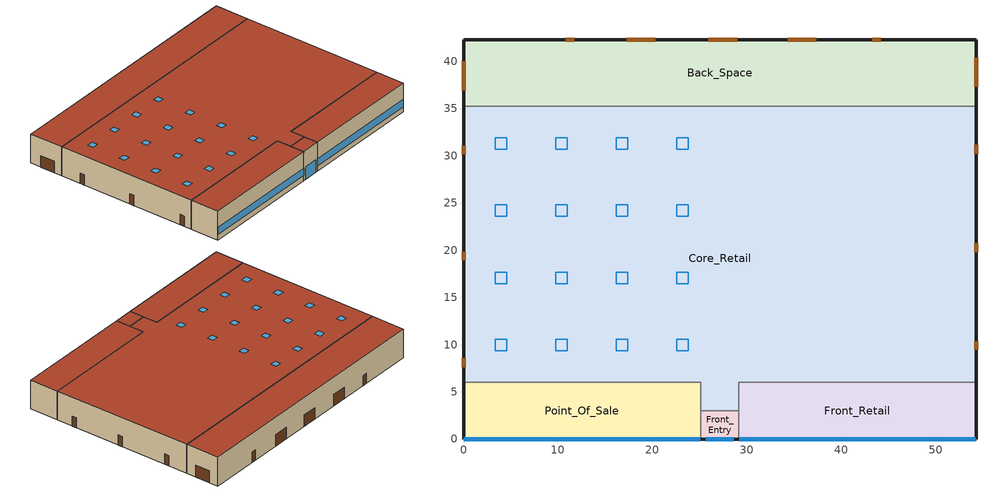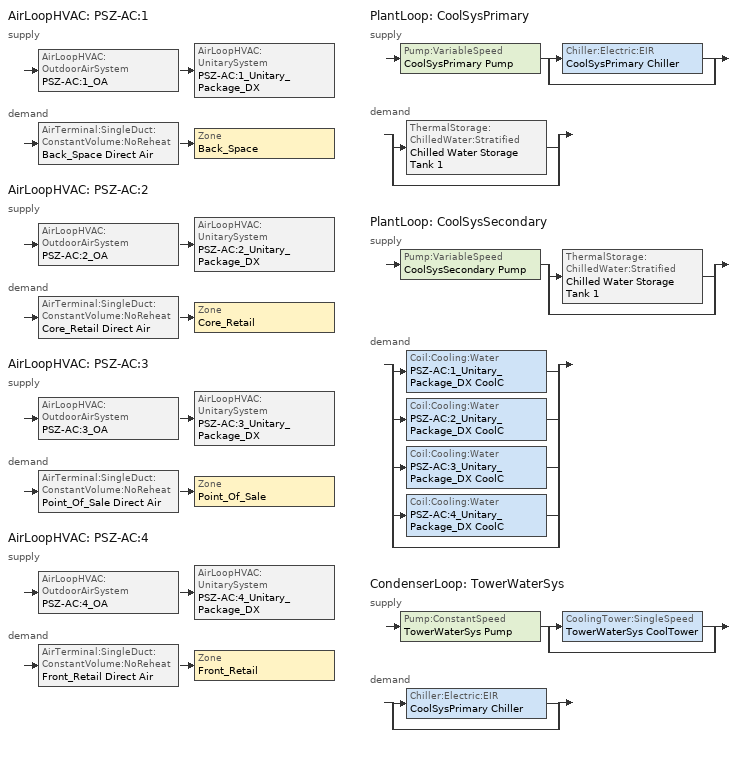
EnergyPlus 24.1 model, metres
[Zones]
Back_Space
 floor ground (Back_Space_Floor_Ffactor): 54.27,35.27 0,35.27 0,42.27 54.27,42.27 z0
 wall outside (nonres_ext_wall): 54.27,35.27 54.27,42.27 0,42.27 0,35.27 z0:6.1
 wall to Core_Retail (int_wall): 0,35.27 54.27,35.27 z0:6.1
 door (Overhead Door_con): 54.27,37.32 54.27,40.36 / 37.36,42.27 34.31,42.27 / 28.98,42.27 25.93,42.27 / 20.31,42.27 17.26,42.27 / 0,40.01 0,36.96 z0:2.44
 door (Swinging Door_con): 44.21,42.27 43.3,42.27 / 11.75,42.27 10.83,42.27 z0:2.13
 roof outside (nonres_roof): 0,35.27 54.27,35.27 54.27,42.27 0,42.27 z6.1
Core_Retail
 floor ground (Core_Retail_Floor_Ffactor): 25.14,3 25.14,6 0,6 0,35.27 54.27,35.27 54.27,6 29.14,6 29.14,3 z0
 wall outside (nonres_ext_wall): 54.27,6 54.27,35.27 / 0,35.27 0,6 z0:6.1
 wall to Front_Retail (int_wall): 29.14,3 29.14,6 54.27,6 z0:6.1
 wall to Point_Of_Sale (int_wall): 0,6 25.14,6 25.14,3 z0:6.1
 wall to Front_Entry (int_wall): 25.14,3 29.14,3 z0:6.1
 door (Swinging Door_con): 54.27,9.44 54.27,10.35 / 54.27,19.81 54.27,20.72 / 54.27,30.23 54.27,31.15 / 0,31.06 0,30.15 / 0,19.84 0,18.93 / 0,8.54 0,7.62 z0:2.13
 roof outside (nonres_roof): 25.14,6 25.14,3 29.14,3 29.14,6 54.27,6 54.27,35.27 0,35.27 0,6 z6.1
 skylight (NonresSkylight_U_0.5_SHGC_0.4): 3.35,10.57 3.35,9.35 4.57,9.35 4.57,10.57 z6.1; 9.75,10.57 9.75,9.35 10.97,9.35 10.97,10.57 z6.1; 16.15,10.57 16.15,9.35 17.37,9.35 17.37,10.57 z6.1; 22.56,10.57 22.56,9.35 23.78,9.35 23.78,10.57 z6.1; 3.35,17.68 3.35,16.46 4.57,16.46 4.57,17.68 z6.1; 9.75,17.68 9.75,16.46 10.97,16.46 10.97,17.68 z6.1; 16.15,17.68 16.15,16.46 17.37,16.46 17.37,17.68 z6.1; 22.56,17.68 22.56,16.46 23.78,16.46 23.78,17.68 z6.1; 3.35,24.8 3.35,23.58 4.57,23.58 4.57,24.8 z6.1; 9.75,24.8 9.75,23.58 10.97,23.58 10.97,24.8 z6.1; 16.15,24.8 16.15,23.58 17.37,23.58 17.37,24.8 z6.1; 22.56,24.8 22.56,23.58 23.78,23.58 23.78,24.8 z6.1; 3.35,31.92 3.35,30.7 4.57,30.7 4.57,31.92 z6.1; 9.75,31.92 9.75,30.7 10.97,30.7 10.97,31.92 z6.1; 16.15,31.92 16.15,30.7 17.37,30.7 17.37,31.92 z6.1; 22.56,31.92 22.56,30.7 23.78,30.7 23.78,31.92 z6.1
Front_Entry
 floor ground (Front_Entry_Floor_Ffactor): 25.14,0 25.14,3 29.14,3 29.14,0 z0
 wall outside (nonres_ext_wall): 25.14,0 29.14,0 z0:6.1
 wall to Front_Retail (int_wall): 29.14,0 29.14,3 z0:6.1
 wall to Point_Of_Sale (int_wall): 25.14,3 25.14,0 z0:6.1
 window (NonresWindow_U_0.36_SHGC_0.38): 25.64,0 28.64,0 z0.05:2.66
 roof outside (nonres_roof): 25.14,3 25.14,0 29.14,0 29.14,3 z6.1
Front_Retail
 floor ground (Front_Retail_Floor_Ffactor): 54.27,0 29.14,0 29.14,6 54.27,6 z0
 wall outside (nonres_ext_wall): 29.14,0 54.27,0 54.27,6 z0:6.1
 window (NonresWindow_U_0.36_SHGC_0.38): 29.19,0 54.22,0 z1.14:2.66
 roof outside (nonres_roof): 29.14,0 54.27,0 54.27,6 29.14,6 z6.1
Point_Of_Sale
 floor ground (Point_Of_Sale_Floor_Ffactor): 0,0 0,6 25.14,6 25.14,0 z0
 wall outside (nonres_ext_wall): 0,6 0,0 25.14,0 z0:6.1
 window (NonresWindow_U_0.36_SHGC_0.38): 0.05,0 25.09,0 z1.14:2.66
 roof outside (nonres_roof): 0,6 0,0 25.14,0 25.14,6 z6.1
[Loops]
AirLoopHVAC 'PSZ-AC:1'
 supply: AirLoopHVAC:OutdoorAirSystem 'PSZ-AC:1_OA' > AirLoopHVAC:UnitarySystem 'PSZ-AC:1_Unitary_Package_DX'
 demand: AirTerminal:SingleDuct:ConstantVolume:NoReheat 'Back_Space Direct Air' > Zone 'Back_Space'
AirLoopHVAC 'PSZ-AC:2'
 supply: AirLoopHVAC:OutdoorAirSystem 'PSZ-AC:2_OA' > AirLoopHVAC:UnitarySystem 'PSZ-AC:2_Unitary_Package_DX'
 demand: AirTerminal:SingleDuct:ConstantVolume:NoReheat 'Core_Retail Direct Air' > Zone 'Core_Retail'
AirLoopHVAC 'PSZ-AC:3'
 supply: AirLoopHVAC:OutdoorAirSystem 'PSZ-AC:3_OA' > AirLoopHVAC:UnitarySystem 'PSZ-AC:3_Unitary_Package_DX'
 demand: AirTerminal:SingleDuct:ConstantVolume:NoReheat 'Point_Of_Sale Direct Air' > Zone 'Point_Of_Sale'
AirLoopHVAC 'PSZ-AC:4'
 supply: AirLoopHVAC:OutdoorAirSystem 'PSZ-AC:4_OA' > AirLoopHVAC:UnitarySystem 'PSZ-AC:4_Unitary_Package_DX'
 demand: AirTerminal:SingleDuct:ConstantVolume:NoReheat 'Front_Retail Direct Air' > Zone 'Front_Retail'
PlantLoop 'CoolSysPrimary'
 supply: Pump:VariableSpeed 'CoolSysPrimary Pump' > split
  | Chiller:Electric:EIR 'CoolSysPrimary Chiller'
  | bypass
 demand: split
  | ThermalStorage:ChilledWater:Stratified 'Chilled Water Storage Tank 1'
  | bypass
PlantLoop 'CoolSysSecondary'
 supply: Pump:VariableSpeed 'CoolSysSecondary Pump' > split
  | ThermalStorage:ChilledWater:Stratified 'Chilled Water Storage Tank 1'
  | bypass
 demand: split
  | Coil:Cooling:Water 'PSZ-AC:1_Unitary_Package_DX CoolC'
  | Coil:Cooling:Water 'PSZ-AC:2_Unitary_Package_DX CoolC'
  | Coil:Cooling:Water 'PSZ-AC:3_Unitary_Package_DX CoolC'
  | Coil:Cooling:Water 'PSZ-AC:4_Unitary_Package_DX CoolC'
  | bypass
CondenserLoop 'TowerWaterSys'
 supply: Pump:ConstantSpeed 'TowerWaterSys Pump' > split
  | CoolingTower:SingleSpeed 'TowerWaterSys CoolTower'
  | bypass
 demand: split
  | Chiller:Electric:EIR 'CoolSysPrimary Chiller'
  | bypass
[Building]
RetailStandalone: Loads convergence tolerance value=0.04; Maximum number of warmup days=15; Minimum number of warmup days=6; North axis=0; Solar distribution=FullInteriorAndExterior; Temperature convergence tolerance value=0.2; Terrain=City
[Site:GroundTemperature:FCfactorMethod]
January ground temperature=7.1; February ground temperature=3; March ground temperature=-1; April ground temperature=0.8; May ground temperature=-0.2; June ground temperature=4.8; July ground temperature=6.1; August ground temperature=13.7; September ground temperature=22.2; October ground temperature=22.7; November ground temperature=21.7; December ground temperature=18.5
[Site:Location]
USA IL-CHICAGO-OHARE: Elevation=190; Latitude=41.77; Longitude=-87.75; Time zone=-6
[Site:WaterMainsTemperature]
Annual average outdoor air temperature=9.95; Calculation method=Correlation; Maximum difference in monthly average outdoor air temperatures=23.7
[SizingPeriod:DesignDay] Barometric pressure=99063; Day of month=21; Daylight saving time indicator=No; Humidity condition type=WetBulb; Rain indicator=No; Snow indicator=No; Solar model indicator=ASHRAEClearSky
Name | Daily dry bulb temperature range | Day type | Maximum dry bulb temperature | Month | Sky clearness | Wetbulb or dewpoint at maximum dry bulb | Wind direction | Wind speed
CHICAGO Ann Clg .4% Condns WB=>MDB | 10.7 | SummerDesignDay | 31.2 | 7 | 1 | 25.5 | 230 | 5.3
CHICAGO Ann Htg 99.6% Condns DB | 0 | WinterDesignDay | -20.6 | 1 | 0 | -20.6 | 270 | 4.9
[Construction]
InteriorFurnishings: Std Wood 6inch
NonresSkylight_U_0.5_SHGC_0.4: Nonres Skylight Glazing Layer
NonresWindow_U_0.36_SHGC_0.38: Nonres Window Glazing Layer
Overhead Door_con: Overhead Door_con Panel
Swinging Door_con: Opaque Door panel_con
int_wall: G01 13mm gypsum board, G01 13mm gypsum board
nonres_ext_wall: 200mm Normalweight concrete wall, Nonres_Exterior_Wall_Insulation, G01 13mm gypsum board
nonres_roof: F13 Built-up roofing, Nonres_Roof_Insulation, F08 Metal surface
[Construction:FfactorGroundFloor] F factor=0.90012
Name | Area | Perimeterexposed
Back_Space_Floor_Ffactor | 379.89 | 68.27
Core_Retail_Floor_Ffactor | 1600.48 | 58.54
Front_Entry_Floor_Ffactor | 12 | 4
Front_Retail_Floor_Ffactor; Point_Of_Sale_Floor_Ffactor | 150.81 | 31.135
[Material]
Name | Conductivity | Density | Roughness | Specific heat | Thickness | Solar absorptance | Thermal absorptance | Visible absorptance
200mm Normalweight concrete wall | 2.31 | 2322 | MediumRough | 832 | 0.2032
F08 Metal surface | 45.28 | 7824 | Smooth | 500 | 0.0008
F13 Built-up roofing | 0.16 | 1120 | Rough | 1460 | 0.0095 | 0.77 | 0.9
G01 13mm gypsum board | 0.16 | 800 | Smooth | 1090 | 0.0127 | 0.7 | 0.9 | 0.5
Std Wood 6inch | 0.12 | 540 | MediumSmooth | 1210 | 0.15 | 0.7 | 0.9 | 0.7
[Material:NoMass] Solar absorptance=0.7; Thermal absorptance=0.9; Visible absorptance=0.7
Name | Roughness | Thermal resistance
Nonres_Exterior_Wall_Insulation | MediumSmooth | 1.63975
Nonres_Roof_Insulation | MediumSmooth | 5.30668
Opaque Door panel_con | MediumRough | 0.475964
Overhead Door_con Panel | MediumRough | 0.567742
[WindowMaterial:SimpleGlazingSystem]
Name | Solar heat gain coefficient | U factor | Visible transmittance
Nonres Skylight Glazing Layer | 0.4 | 2.83913 | 0.4
Nonres Window Glazing Layer | 0.38 | 2.04417 | 0.418
[AirLoopHVAC] Design supply air flow rate=Autosize
PSZ-AC:1; PSZ-AC:2; PSZ-AC:3; PSZ-AC:4
[AirLoopHVAC:UnitarySystem] Availability schedule=ALWAYS_ON; Control type=Load; Cooling supply air flow rate=Autosize; Cooling supply air flow rate method=SupplyAirFlowRate; Dehumidification control type=None; Fan placement=BlowThrough; Heating supply air flow rate=Autosize; Heating supply air flow rate method=SupplyAirFlowRate; Latent load control=SensibleOnlyLoadControl; Maximum supply air temperature=Autosize; Minimum supply air temperature=2; No load supply air flow rate=Autosize; No load supply air flow rate control set to low speed=No; No load supply air flow rate method=SupplyAirFlowRate; Supply air fan operating mode schedule=HVACOperationSchd; Use doas dx cooling coil=No
Name | Controlling zone or thermostat location | Cooling coil | Heating coil | Supply fan
PSZ-AC:1_Unitary_Package_DX | Back_Space | PSZ-AC:1_Unitary_Package_DX CoolC | PSZ-AC:1_Unitary_Package_HeatCoil | PSZ-AC:1_addAQ_Unitary_Package_fan
PSZ-AC:2_Unitary_Package_DX | Core_Retail | PSZ-AC:2_Unitary_Package_DX CoolC | PSZ-AC:2_Unitary_Package_HeatCoil | PSZ-AC:2_addAQ_Unitary_Package_fan
PSZ-AC:3_Unitary_Package_DX | Point_Of_Sale | PSZ-AC:3_Unitary_Package_DX CoolC | PSZ-AC:3_Unitary_Package_HeatCoil | PSZ-AC:3_addAQ_Unitary_Package_fan
PSZ-AC:4_Unitary_Package_DX | Front_Retail | PSZ-AC:4_Unitary_Package_DX CoolC | PSZ-AC:4_Unitary_Package_HeatCoil | PSZ-AC:4_addAQ_Unitary_Package_fan
[AirTerminal:SingleDuct:ConstantVolume:NoReheat] Availability schedule=ALWAYS_ON; Maximum air flow rate=Autosize
Back_Space Direct Air; Core_Retail Direct Air; Front_Retail Direct Air; Point_Of_Sale Direct Air
[AvailabilityManager:NightCycle] Applicability schedule=Always_On; Control type=StayOff; Cycling run time=1800; Cycling run time control type=FixedRunTime; Fan schedule=HVACOperationSchd; Thermostat tolerance=1
PSZ-AC:1 Availability Manager; PSZ-AC:2 Availability Manager; PSZ-AC:3 Availability Manager; PSZ-AC:4 Availability Manager
[Coil:Heating:Fuel] Fuel type=NaturalGas; Nominal capacity=Autosize
Name | Availability schedule | Burner efficiency | Off cycle parasitic fuel load | On cycle parasitic electric load
Front_Entry Unit Heater coil | FrontEntry_CoilSched | 0.81 | 0 | 0
PSZ-AC:1_Unitary_Package_HeatCoil; PSZ-AC:3_Unitary_Package_HeatCoil; PSZ-AC:4_Unitary_Package_HeatCoil | ALWAYS_ON | 0.81
PSZ-AC:2_Unitary_Package_HeatCoil | ALWAYS_ON | 0.8
[Controller:OutdoorAir] Economizer control action type=ModulateFlow; Lockout type=LockoutWithHeating; Maximum fraction of outdoor air schedule=SZ_system_OA_Max_Frac_SCH; Maximum outdoor air flow rate=Autosize; Minimum limit type=FixedMinimum; Minimum outdoor air flow rate=Autosize; Minimum outdoor air schedule=MinOA_MotorizedDamper_Sched
Name | Economizer control type
PSZ-AC:1_OA_Controller; PSZ-AC:2_OA_Controller; PSZ-AC:3_OA_Controller | DifferentialDryBulb
PSZ-AC:4_OA_Controller | NoEconomizer
[Daylighting:Controls]
Core_Retail_DaylCtrl: Daylighting reference point name 1=Core_Retail_DaylRefPt1; Fraction of lights controlled by reference point 1=0.25; Illuminance setpoint at reference point 1=538; Daylighting reference point name 2=Core_Retail_DaylRefPt2; Fraction of lights controlled by reference point 2=0.25; Illuminance setpoint at reference point 2=538; Daylighting method=SplitFlux; Glare calculation azimuth angle of view direction clockwise from zone y axis=0; Glare calculation daylighting reference point=Core_Retail_DaylRefPt1; Lighting control type=ContinuousOff; Maximum allowable discomfort glare index=22; Minimum input power fraction for continuous or continuousoff dimming control=0.2; Minimum light output fraction for continuous or continuousoff dimming control=0.2; Number of stepped control steps=3; Probability lighting will be reset when needed in manual stepped control=1; Zone or space=Core_Retail
[DesignSpecification:OutdoorAir] Outdoor air method=Flow/Area
Name | Outdoor air flow per zone floor area
SZ DSOA Back_Space | 0.000609562
SZ DSOA Core_Retail; SZ DSOA Front_Entry; SZ DSOA Front_Retail; SZ DSOA Point_Of_Sale | 0.00118103
[ElectricEquipment] Design level calculation method=EquipmentLevel; End use subcategory=MiscPlug; Fraction latent=0; Fraction lost=0; Fraction radiant=0.5; Schedule=BLDG_EQUIP_SCH
Name | Design level | Zone or zonelist or space or spacelist
Back_Space_MiscPlug_Equip | 3065.71 | Back_Space
Core_Retail_MiscPlug_Equip | 5169.56 | Core_Retail
Front_Retail_MiscPlug_Equip | 487.1163 | Front_Retail
Point_Of_Sale_MiscPlug_Equip | 3245.43 | Point_Of_Sale
[EnergyManagementSystem:Actuator]
Name | Actuated component control type | Actuated component type | Actuated component unique
Back_Space_Light_Actuator | Electricity Rate | Lights | Back_Space_lights
CLGSETP_SCH_Actuator | Schedule Value | Schedule:Compact | CLGSETP_SCH_Yes_Optimum
Core_Retail_Light_Actuator | Electricity Rate | Lights | Core_Retail_lights
FrontEntry_Coil | Schedule Value | Schedule:Compact | FrontEntry_CoilSched
FrontEntry_Fan | Schedule Value | Schedule:Compact | FrontEntry_FanSched
Front_Entry_Light_Actuator | Electricity Rate | Lights | Front_Entry_lights
Front_Retail_Light_Actuator | Electricity Rate | Lights | Front_Retail_lights
HTGSETP_SCH_Actuator | Schedule Value | Schedule:Compact | HTGSETP_SCH_Yes_Optimum
Point_Of_Sale_Light_Actuator | Electricity Rate | Lights | Point_Of_Sale_lights
[EnergyManagementSystem:InternalVariable] Internal data type=Zone Floor Area
Name | Internal data index key
Back_Space_Area | Back_Space
Core_Retail_Area | Core_Retail
Front_Entry_Area | Front_Entry
Front_Retail_Area | Front_Retail
Point_Of_Sale_Area | Point_Of_Sale
[EnergyManagementSystem:Program]
FrontEntry_HeaterControl: SET OAT_F = (OAT_F*1.8)+32; IF OAT_F > 45; SET FrontEntry_Coil = 0; SET FrontEntry_Fan = 0; ELSE; SET FrontEntry_Coil = 1; SET FrontEntry_Fan = 1; ENDIF
OA_BASED_OPTIMUM_START_EMS_Program: IF DaylightSavings==0 && DayOfWeek>1 && Hour==5 && OAT<23.9 && OAT>1.7; SET CLGSETP_SCH_Actuator = 29.4; SET HTGSETP_SCH_Actuator = 15.6; ELSEIF DaylightSavings==0 && DayOfWeek==1 && Hour==7 && OAT<23.9 && OAT>1.7; SET CLGSETP_SCH_Actuator = 29.4; SET HTGSETP_SCH_Actuator = 15.6; ELSEIF DaylightSavings==1 && DayOfWeek>1 && Hour==4 && OAT<23.9 && OAT>1.7; SET CLGSETP_SCH_Actuator = 29.4; SET HTGSETP_SCH_Actuator = 15.6; ELSEIF DaylightSavings==1 && DayOfWeek==1 && Hour==6 && OAT<23.9 && OAT>1.7; SET CLGSETP_SCH_Actuator = 29.4; SET HTGSETP_SCH_Actuator = 15.6; ELSE; SET CLGSETP_SCH_Actuator = NULL; SET HTGSETP_SCH_Actuator = NULL; ENDIF
SET_Back_Space_Light_EMS_Program: SET Back_Space_LSr_IP=0.093*Back_Space_LSr/Back_Space_Area; IF (Back_Space_Occ_Sensor <= 0) && (Back_Space_LSr_IP >= 0.02); SET Back_Space_Light_Actuator = 0.02*Back_Space_Area/0.09290304; ELSE; SET Back_Space_Light_Actuator = NULL; ENDIF
SET_Core_Retail_Light_EMS_Program: SET Core_Retail_LSr_IP=0.093*Core_Retail_LSr/Core_Retail_Area; IF (Core_Retail_Occ_Sensor <= 0) && (Core_Retail_LSr_IP >= 0.02); SET Core_Retail_Light_Actuator = 0.02*Core_Retail_Area/0.09290304; ELSE; SET Core_Retail_Light_Actuator = NULL; ENDIF
SET_Front_Entry_Light_EMS_Program: SET Front_Entry_LSr_IP=0.093*Front_Entry_LSr/Front_Entry_Area; IF (Front_Entry_Occ_Sensor <= 0) && (Front_Entry_LSr_IP >= 0.02); SET Front_Entry_Light_Actuator = 0.02*Front_Entry_Area/0.09290304; ELSE; SET Front_Entry_Light_Actuator = NULL; ENDIF
SET_Front_Retail_Light_EMS_Program: SET Front_Retail_LSr_IP=0.093*Front_Retail_LSr/Front_Retail_Area; IF (Front_Retail_Occ_Sensor <= 0) && (Front_Retail_LSr_IP >= 0.02); SET Front_Retail_Light_Actuator = 0.02*Front_Retail_Area/0.09290304; ELSE; SET Front_Retail_Light_Actuator = NULL; ENDIF
SET_Point_Of_Sale_Light_EMS_Program: SET Point_Of_Sale_LSr_IP=0.093*Point_Of_Sale_LSr/Point_Of_Sale_Area; IF (Point_Of_Sale_Occ_Sensor <= 0) && (Point_Of_Sale_LSr_IP >= 0.02); SET Point_Of_Sale_Light_Actuator = 0.02*Point_Of_Sale_Area/0.09290304; ELSE; SET Point_Of_Sale_Light_Actuator = NULL; ENDIF
[EnergyManagementSystem:ProgramCallingManager]
FrontEntry_HeaterManager: BeginTimestepBeforePredictor; FrontEntry_HeaterControl
OA_BASED_OPTIMUM_START_EMS_Program Manager: BeginTimestepBeforePredictor; OA_BASED_OPTIMUM_START_EMS_Program
SET_Back_Space_Light_EMS_Program_Prog_Manager: BeginTimestepBeforePredictor; SET_Back_Space_Light_EMS_Program
SET_Core_Retail_Light_EMS_Program_Prog_Manager: BeginTimestepBeforePredictor; SET_Core_Retail_Light_EMS_Program
SET_Front_Entry_Light_EMS_Program_Prog_Manager: BeginTimestepBeforePredictor; SET_Front_Entry_Light_EMS_Program
SET_Front_Retail_Light_EMS_Program_Prog_Manager: BeginTimestepBeforePredictor; SET_Front_Retail_Light_EMS_Program
SET_Point_Of_Sale_Light_EMS_Program_Prog_Manager: BeginTimestepBeforePredictor; SET_Point_Of_Sale_Light_EMS_Program
[EnergyManagementSystem:Sensor]
Name | Output variable or output meter index key | Output variable or output meter
Back_Space_LSr | Back_Space | Zone Lights Electricity Rate
Back_Space_Occ_Sensor | Back_Space | People Occupant Count
Core_Retail_LSr | Core_Retail | Zone Lights Electricity Rate
Core_Retail_Occ_Sensor | Core_Retail | People Occupant Count
Front_Entry_LSr | Front_Entry | Zone Lights Electricity Rate
Front_Entry_Occ_Sensor | Front_Entry | People Occupant Count
Front_Retail_LSr | Front_Retail | Zone Lights Electricity Rate
Front_Retail_Occ_Sensor | Front_Retail | People Occupant Count
OAT | Environment | Site Outdoor Air Drybulb Temperature
OAT_F |  | Site Outdoor Air Drybulb Temperature
Point_Of_Sale_LSr | Point_Of_Sale | Zone Lights Electricity Rate
Point_Of_Sale_Occ_Sensor | Point_Of_Sale | People Occupant Count
[Exterior:Lights] Control option=AstronomicalClock; End use subcategory=General
Name | Design level | Schedule
Exterior_Lights_a | 316.3 | Exterior_lighting_schedule_a
Exterior_Lights_b | 3054.9 | Exterior_lighting_schedule_b_2016
[Fan:ConstantVolume]
Front_Entry Unit HeaterFan: Availability schedule=FrontEntry_FanSched; End use subcategory=General; Fan total efficiency=0.58175; Maximum flow rate=Autosize; Motor efficiency=0.895; Motor in airstream fraction=1; Pressure rise=622.5
[Fan:SystemModel] Availability schedule=HVACOperationSchd; Design electric power consumption=Autosize; Design maximum air flow rate=Autosize; Design power sizing method=TotalEfficiencyAndPressure; Electric power minimum flow rate fraction=1; End use subcategory=General; Motor in air stream fraction=1; Speed control method=Discrete
Name | Design pressure rise | Fan total efficiency | Motor efficiency | Night ventilation mode pressure rise | Number of speeds | Speed electric power fraction 1 | Speed flow fraction 1 | Speed electric power fraction 2 | Speed flow fraction 2
PSZ-AC:1_addAQ_Unitary_Package_fan | 622.5 | 0.58175 | 0.895 | 622.5 | 2 | 0.4 | 0.66 | 1 | 1
PSZ-AC:2_addAQ_Unitary_Package_fan | 1018.41 | 0.6045 | 0.93 | 1018.41 | 2 | 0.4 | 0.66 | 1 | 1
PSZ-AC:3_addAQ_Unitary_Package_fan | 622.5 | 0.56225 | 0.865 | 622.5 | 2 | 0.4 | 0.66 | 1 | 1
PSZ-AC:4_addAQ_Unitary_Package_fan | 622.5 | 0.56225 | 0.865 | 622.5 | 1 | 1 | 1
[InternalMass] Construction=InteriorFurnishings
Name | Zone or zonelist | Surface area
Back_Space_InternalMass_1 | Back_Space | 759.78
Core_Retail_InternalMass_1 | Core_Retail | 3200.97
Front_Entry_InternalMass_1 | Front_Entry | 24
Front_Retail_InternalMass_1 | Front_Retail | 301.62
Point_Of_Sale_InternalMass_1 | Point_Of_Sale | 301.62
[Lights] Design level calculation method=Watts/Area; End use subcategory=LightsWired; Fraction radiant=0.7; Fraction replaceable=1; Fraction visible=0.2; Return air fraction=0; Return air fraction calculated from plenum temperature=No
Name | Schedule | Watts per floor area | Zone or zonelist or space or spacelist
Back_Space_Lights | BLDG_LIGHT_BACK_SCH | 4.67393 | Back_Space
Core_Retail_Lights | BLDG_LIGHT_Core_SCH | 11.3021 | Core_Retail
Front_Entry_Lights | BLDG_LIGHT_ENTRY_SCH | 9.04168 | Front_Entry
Front_Retail_Lights | BLDG_LIGHT_FRONT_SCH | 11.3021 | Front_Retail
Point_Of_Sale_Lights | BLDG_LIGHT_SCH | 11.3021 | Point_Of_Sale
[People] Activity level schedule=ACTIVITY_SCH; Air velocity schedule=AIR_VELO_SCH; Clothing insulation calculation method=ClothingInsulationSchedule; Clothing insulation schedule=CLOTHING_SCH; Enable ashrae 55 comfort warnings=No; Fraction radiant=0.3; Mean radiant temperature calculation type=EnclosureAveraged; Number of people schedule=BLDG_OCC_SCH; Sensible heat fraction=Autocalculate; Thermal comfort model 1 type=Fanger; Work efficiency schedule=WORK_EFF_SCH
Name | Floor area per person | Number of people calculation method | Zone or zonelist or space or spacelist | Number of people
Back_Space | 6.193 | Area/Person | Back_Space
Core_Retail | 6.193 | Area/Person | Core_Retail
Front_Entry |  | People | Front_Entry | 0
Front_Retail | 6.193 | Area/Person | Front_Retail
Point_Of_Sale | 6.193 | Area/Person | Point_Of_Sale
[SetpointManager:MixedAir] Control variable=Temperature
Name | Setpoint node or nodelist
PSZ-AC:1_OAMixed Air Temp Manager | PSZ-AC:1_OA-PSZ-AC:1_Unitary_PackageNode
PSZ-AC:2_OAMixed Air Temp Manager | PSZ-AC:2_OA-PSZ-AC:2_Unitary_PackageNode
PSZ-AC:3_OAMixed Air Temp Manager | PSZ-AC:3_OA-PSZ-AC:3_Unitary_PackageNode
PSZ-AC:4_OAMixed Air Temp Manager | PSZ-AC:4_OA-PSZ-AC:4_Unitary_PackageNode
[SetpointManager:SingleZone:Cooling] Control variable=Temperature; Maximum supply air temperature=50; Minimum supply air temperature=10
Name | Control zone | Setpoint node or nodelist
SupAirTemp MngrBack_Space - Clg | Back_Space | PSZ-AC:1 Supply Equipment Outlet Node
SupAirTemp MngrCore_Retail - Clg | Core_Retail | PSZ-AC:2 Supply Equipment Outlet Node
SupAirTemp MngrFront_Retail - Clg | Front_Retail | PSZ-AC:4 Supply Equipment Outlet Node
SupAirTemp MngrPoint_Of_Sale - Clg | Point_Of_Sale | PSZ-AC:3 Supply Equipment Outlet Node
[SetpointManager:SingleZone:Heating] Control variable=Temperature; Maximum supply air temperature=50; Minimum supply air temperature=10
Name | Control zone | Setpoint node or nodelist
SupAirTemp MngrBack_Space - Htg | Back_Space | PSZ-AC:1_Unitary_PackageCoolCoil air inlet
SupAirTemp MngrCore_Retail - Htg | Core_Retail | PSZ-AC:2_Unitary_PackageCoolCoil air inlet
SupAirTemp MngrFront_Retail - Htg | Front_Retail | PSZ-AC:4_Unitary_PackageCoolCoil air inlet
SupAirTemp MngrPoint_Of_Sale - Htg | Point_Of_Sale | PSZ-AC:3_Unitary_PackageCoolCoil air inlet
[Sizing:System] 100 outdoor air in cooling=No; 100 outdoor air in heating=No; Central cooling capacity control method=OnOff; Central cooling design supply air humidity ratio=0.007; Central cooling design supply air temperature=12.8; Central heating design supply air humidity ratio=0.008; Central heating design supply air temperature=40; Central heating maximum system air flow ratio=1; Cooling design capacity=Autosize; Cooling design capacity method=CoolingDesignCapacity; Cooling supply air flow rate=0; Cooling supply air flow rate method=DesignDay; Design outdoor air flow rate=Autosize; Heating design capacity=Autosize; Heating design capacity method=HeatingDesignCapacity; Heating supply air flow rate=0; Heating supply air flow rate method=DesignDay; Precool design humidity ratio=0.008; Precool design temperature=12.8; Preheat design humidity ratio=0.008; Preheat design temperature=7; System outdoor air method=ZoneSum; Type of load to size on=Sensible; Type of zone sum to use=Coincident; Zone maximum outdoor air fraction=1
PSZ-AC:1; PSZ-AC:2; PSZ-AC:3; PSZ-AC:4
[Sizing:Zone] Account for dedicated outdoor air system=No; Cooling design air flow method=DesignDay; Cooling design air flow rate=0; Cooling minimum air flow=0; Cooling minimum air flow fraction=0; Dedicated outdoor air high setpoint temperature for design=Autosize; Dedicated outdoor air low setpoint temperature for design=Autosize; Dedicated outdoor air system control strategy=NeutralSupplyAir; Heating design air flow method=DesignDay; Heating design air flow rate=0; Zone cooling design supply air humidity ratio=0.007; Zone cooling design supply air temperature=12.8; Zone cooling design supply air temperature input method=SupplyAirTemperature; Zone heating design supply air humidity ratio=0.008; Zone heating design supply air temperature=40; Zone heating design supply air temperature input method=SupplyAirTemperature
Name | Design specification outdoor air object
Back_Space | SZ DSOA Back_Space
Core_Retail | SZ DSOA Core_Retail
Point_Of_Sale | SZ DSOA Point_Of_Sale
Front_Retail | SZ DSOA Front_Retail
Front_Entry | SZ DSOA Front_Entry
[ThermostatSetpoint:DualSetpoint]
Name | Cooling setpoint temperature schedule | Heating setpoint temperature schedule
Back_Space DualSPSched; Front_Retail DualSPSched; Point_Of_Sale DualSPSched | CLGSETP_SCH_NO_SETBACK | HTGSETP_SCH_NO_OPTIMUM
Core_Retail DualSPSched | CLGSETP_SCH_YES_OPTIMUM | HTGSETP_SCH_YES_OPTIMUM
Front_Entry DualSPSched | FRONT_ENTRY_COOLING | HTGSETP_SCH_FrontEntry_STD2013
[WaterHeater:Mixed]
Gas Tank: Ambient temperature indicator=Zone; Ambient temperature zone=Back_space; Deadband temperature difference=2; Heater control type=Cycle; Heater fuel type=NaturalGas; Heater maximum capacity=11722.8; Heater minimum capacity=0; Heater thermal efficiency=0.82; Maximum temperature limit=82.2222; Off cycle loss coefficient to ambient temperature=4.10807; Off cycle parasitic fuel consumption rate=1860; Off cycle parasitic fuel type=NaturalGas; Off cycle parasitic heat fraction to tank=0; On cycle loss coefficient to ambient temperature=4.10807; On cycle parasitic fuel consumption rate=1860; Peak use flow rate=1.89e-05; Setpoint temperature schedule=Hot Water Setpoint Temp Schedule; Tank volume=0.151416; Use flow rate fraction schedule=BLDG_SWH_SCH
[Zone] Ceiling height=-9999; Floor area=Autocalculate; Multiplier=1; Part of total floor area=Yes; Type=1
Name | Volume
Back_Space | 2317.33
Core_Retail | 9762.95
Front_Entry | 73.2
Front_Retail; Point_Of_Sale | 919.941
[ZoneControl:Thermostat] Control type schedule=Dual Zone Control Type Sched
Name | Zone or zonelist | Control 1
Back_Space Thermostat | Back_Space | Back_Space DualSPSched
Core_Retail Thermostat | Core_Retail | Core_Retail DualSPSched
Front_Entry Thermostat | Front_Entry | Front_Entry DualSPSched
Front_Retail Thermostat | Front_Retail | Front_Retail DualSPSched
Point_Of_Sale Thermostat | Point_Of_Sale | Point_Of_Sale DualSPSched
[Zone equipment]
Back_Space: Back_Space Direct Air
Core_Retail: Core_Retail Direct Air
Front_Entry: Front_Entry Unit Heater
Front_Retail: Front_Retail Direct Air
Point_Of_Sale: Point_Of_Sale Direct Air
[ZoneHVAC:UnitHeater]
Front_Entry Unit Heater: Availability schedule=ALWAYS_ON; Heating coil=Front_Entry Unit Heater Coil; Heating convergence tolerance=0.001; Maximum hot water or steam flow rate=Autosize; Maximum supply air flow rate=Autosize; Minimum hot water or steam flow rate=0; Supply air fan=Front_Entry Unit HeaterFan; Supply air fan operation during no heating=No
[ZoneInfiltration:DesignFlowRate] Temperature term coefficient=0; Velocity squared term coefficient=0
Name | Constant term coefficient | Design flow rate calculation method | Flow rate per exterior surface area | Schedule | Velocity term coefficient | Zone or zonelist or space or spacelist | Design flow rate
Back_Space_Infiltration | 0 | Flow/ExteriorArea | 0.000297566 | INFIL_SCH_PNNL | 0.224 | Back_Space
Core_Retail_Infiltration | 0 | Flow/ExteriorArea | 0.000103551 | INFIL_SCH_PNNL | 0.224 | Core_Retail
Front_Entry_Door_Infiltration | 1 | Flow/Zone |  | INFIL_Door_Opening_SCH | 0 | Front_Entry | 0.937287
Front_Entry_Infiltration | 0 | Flow/ExteriorArea | 0.000381203 | INFIL_SCH_PNNL | 0.224 | Front_Entry
Front_Retail_Infiltration | 0 | Flow/ExteriorArea | 0.000316911 | INFIL_SCH_PNNL | 0.224 | Front_Retail
Point_Of_Sale_Infiltration | 0 | Flow/ExteriorArea | 0.000316911 | INFIL_SCH_PNNL | 0.224 | Point_Of_Sale
[Coil:Cooling:Water] Availability schedule=ALWAYS_ON; Design air flow rate=Autosize; Design water flow rate=Autosize; Design inlet water temperature=Autosize; Design inlet air temperature=Autosize; Design outlet air temperature=Autosize; Design inlet air humidity ratio=Autosize; Design outlet air humidity ratio=Autosize; Design water temperature difference=4.5; Type of analysis=DetailedAnalysis; Heat exchanger configuration=CounterFlow
PSZ-AC:1_Unitary_Package_DX CoolC; PSZ-AC:2_Unitary_Package_DX CoolC; PSZ-AC:3_Unitary_Package_DX CoolC; PSZ-AC:4_Unitary_Package_DX CoolC
[Chiller:Electric:EIR]
CoolSysPrimary Chiller: Chiller flow mode=ConstantFlow; Condenser type=WaterCooled; Cooling capacity function of temperature curve=Main Chiller RecipCapFT; Design heat recovery water flow rate=0; Electric input to cooling output ratio function of part load ratio curve=Main Chiller RecipEIRFPLR; Electric input to cooling output ratio function of temperature curve=Main Chiller RecipEIRFT; Fraction of compressor electric consumption rejected by condenser=1; Leaving chilled water lower temperature limit=3; Maximum part load ratio=1; Minimum part load ratio=0; Minimum unloading ratio=0.25; Optimum part load ratio=1; Reference capacity=212400; Reference chilled water flow rate=Autosize; Reference condenser fluid flow rate=Autosize; Reference cop=3.2; Reference entering condenser fluid temperature=29.4; Reference leaving chilled water temperature=4.4
[CondenserEquipmentList]
TowerWaterSys Equipment List: TowerWaterSys CoolTower, CoolingTower:SingleSpeed
[CondenserEquipmentOperationSchemes]
TowerWaterSys Loop Operation Scheme List: Control scheme 1=TowerWaterSys Operation Scheme; Control scheme 1 schedule=PlantOnSched
[CondenserLoop]
TowerWaterSys: Condenser equipment operation scheme=TowerWaterSys Loop Operation Scheme List; Condenser loop volume=Autocalculate; Fluid type=Water; Load distribution scheme=SequentialLoad; Maximum loop flow rate=Autosize; Maximum loop temperature=80; Minimum loop flow rate=0; Minimum loop temperature=5
[CoolingTower:SingleSpeed]
TowerWaterSys CoolTower: Design air flow rate=Autosize; Design fan power=Autosize; Design u factor times area value=Autosize; Design water flow rate=Autosize; Free convection regime air flow rate=Autocalculate; Free convection regime u factor times area value=Autocalculate
[PlantEquipmentList]
CoolSysPrimary Equipment List: CoolSysPrimary Chiller, Chiller:Electric:EIR
CoolSysSecondary TES Supply: Chilled Water Storage Tank 1, ThermalStorage:ChilledWater:Stratified
[PlantEquipmentOperation:CoolingLoad] Load range 1 lower limit=0
Name | Load range 1 upper limit | Range 1 equipment list
CoolSysPrimary Operation Scheme | 1e+14 | CoolSysPrimary Equipment List
CoolSysSecondary Operation Scheme | 1e+09 | CoolSysSecondary TES Supply
TowerWaterSys Operation Scheme | 1e+12 | TowerWaterSys Equipment List
[PlantEquipmentOperationSchemes] Control scheme 1 schedule=PlantOnSched
Name | Control scheme 1
CoolSysPrimary Loop Operation Scheme List | CoolSysPrimary Operation Scheme
CoolSysSecondary Loop Operation Scheme List | CoolSysSecondary Operation Scheme
[PlantLoop] Fluid type=Water; Load distribution scheme=Optimal; Maximum loop flow rate=Autosize; Maximum loop temperature=98; Minimum loop flow rate=0; Minimum loop temperature=1; Plant loop volume=Autocalculate
Name | Plant equipment operation scheme
CoolSysPrimary | CoolSysPrimary Loop Operation Scheme List
CoolSysSecondary | CoolSysSecondary Loop Operation Scheme List
[Pump:ConstantSpeed]
TowerWaterSys Pump: Design flow rate=Autosize; Design power consumption=Autosize; Design pump head=179352; Fraction of motor inefficiencies to fluid stream=0; Motor efficiency=0.87; Pump control type=Intermittent
[Pump:VariableSpeed] Design maximum flow rate=Autosize; Design minimum flow rate=0; Design power consumption=Autosize; Design pump head=15000; Fraction of motor inefficiencies to fluid stream=0; Motor efficiency=0.9; Pump control type=Intermittent; Coefficient 1 of the part load performance curve=0; Coefficient 2 of the part load performance curve=1; Coefficient 3 of the part load performance curve=0; Coefficient 4 of the part load performance curve=0
CoolSysPrimary Pump; CoolSysSecondary Pump
[SetpointManager:Scheduled] Control variable=Temperature
Name | Schedule | Setpoint node or nodelist
CoolSysPrimary Loop Setpoint Manager | CW-Primary-Loop-Temp-Schedule | CoolSysPrimary Supply Outlet Node
CoolSysSecondary Loop Setpoint Manager | CW-Secondary-Loop-Temp-Schedule | CoolSysSecondary Supply Outlet Node
[Sizing:Plant]
Name | Plant or condenser loop | Design loop exit temperature | Loop design temperature difference | Loop type
Sizing:Plant CoolSysPrimary | CoolSysPrimary | 4.4 | 5 | Cooling
Sizing:Plant CoolSysSecondary | CoolSysSecondary | 6.7 | 4.5 | Cooling
Sizing:Plant TowerWaterSys | TowerWaterSys | 29.4 | 5.6 | Condenser
[SetpointManager:FollowOutdoorAirTemperature]
MyCondenserControl: Control variable=Temperature; Maximum setpoint temperature=80; Minimum setpoint temperature=5; Offset temperature difference=0; Reference temperature type=OutdoorAirWetBulb; Setpoint node or nodelist=TowerWaterSys Supply Outlet Node
[ThermalStorage:ChilledWater:Stratified]
Chilled Water Storage Tank 1: Additional destratification conductivity=0; Ambient temperature indicator=Schedule; Ambient temperature schedule=TES Ambient Temp Schedule; Deadband temperature difference=1; Inlet mode=Seeking; Minimum temperature limit=1; Nominal cooling capacity=212400; Number of nodes=6; Setpoint temperature schedule=CW-Tank-Temp-Schedule; Source side availability schedule=TES Charge Schedule; Source side design flow rate=Autosize; Source side heat transfer effectiveness=1; Source side inlet height=0.15; Source side outlet height=8.52; Tank height=8.67; Tank recovery time=4; Tank shape=VerticalCylinder; Tank volume=128; Temperature sensor height=7.02; Uniform skin loss coefficient per unit area to ambient temperature=0.06811; Use side availability schedule=ALWAYS_ON; Use side design flow rate=Autosize; Use side heat transfer effectiveness=1; Use side inlet height=8.52; Use side outlet height=0.15
[Curve:Biquadratic] Input unit type for x=Temperature; Input unit type for y=Temperature; Maximum value of x=10; Maximum value of y=35; Minimum value of x=5; Minimum value of y=24; Output unit type=Dimensionless
Name | Coefficient1 constant | Coefficient2 x | Coefficient3 x 2 | Coefficient4 y | Coefficient5 y 2 | Coefficient6 x y
Main Chiller RecipCapFT | 0.507883 | 0.145228 | -0.00625644 | -0.0011178 | -0.0001296 | -0.00028188
Main Chiller RecipEIRFT | 1.03076 | -0.103536 | 0.00710208 | 0.0093186 | 0.00031752 | -0.00104328
[Curve:Quadratic]
Main Chiller RecipEIRFPLR: Maximum value of x=1; Minimum value of x=0; Coefficient1 constant=0.088065; Coefficient2 x=1.137742; Coefficient3 x 2=-0.225806
[Schedule:Compact]
ACTIVITY_SCH: Through: 12/31, For: AllDays, Until: 24:00, 120
AIR_VELO_SCH: Through: 12/31, For: AllDays, Until: 24:00, 0.2
ALWAYS_ON; FrontEntry_CoilSched; FrontEntry_FanSched; PlantOnSched; TES Charge Schedule: Through: 12/31, For: AllDays, Until: 24:00, 1
BLDG_EQUIP_SCH: Through: 12/31, For: Weekdays, Until: 07:00, 0.197373, Until: 08:00, 0.39888, Until: 09:00, 0.59832, Until: 19:00, 0.897481, Until: 20:00, 0.698041, Until: 21:00, 0.698041, Until: 22:00, 0.197373, Until: 24:00, 0.197373, For: Saturday, Until: 07:00, 0.148029, Until: 08:00, 0.29916, Until: 09:00, 0.4986, Until: 10:00, 0.797761, Until: 18:00, 0.897481, Until: 19:00, 0.698041, Until: 21:00, 0.4986, Until: 22:00, 0.29916, Until: 24:00, 0.148029, For: SummerDesignDay, Until: 24:00, 1, For: WinterDesignDay, Until: 24:00, 0, For: Sunday Holidays AllOtherDays, Until: 09:00, 0.148029, Until: 10:00, 0.29916, Until: 12:00, 0.59832, Until: 17:00, 0.797761, Until: 18:00, 0.59832, Until: 19:00, 0.39888, Until: 24:00, 0.148029
BLDG_LIGHT_BACK_SCH: Through: 12/31, For: Weekdays, Until: 7:00, 0.05, Until: 8:00, 0.156409, Until: 9:00, 0.312819, Until: 18:00, 0.703842, Until: 21:00, 0.391023, Until: 22:00, 0.2, Until: 24:00, 0.05, For: Saturday, Until: 7:00, 0.05, Until: 8:00, 0.0782046, Until: 9:00, 0.234614, Until: 10:00, 0.469228, Until: 18:00, 0.703842, Until: 19:00, 0.391023, Until: 21:00, 0.234614, Until: 22:00, 0.0782046, Until: 24:00, 0.05, For: SummerDesignDay, Until: 24:00, 1, For: WinterDesignDay, Until: 24:00, 0, For: Sunday Holidays AllOtherDays, Until: 9:00, 0.05, Until: 10:00, 0.0782046, Until: 12:00, 0.312819, Until: 17:00, 0.469228, Until: 18:00, 0.312819, Until: 19:00, 0.156409, Until: 24:00, 0.05
BLDG_LIGHT_CORE_SCH; BLDG_LIGHT_SCH: Through: 12/31, For: Weekdays, Until: 7:00, 0.05, Until: 8:00, 0.2, Until: 9:00, 0.4, Until: 18:00, 0.9, Until: 21:00, 0.5, Until: 22:00, 0.2, Until: 24:00, 0.05, For: Saturday, Until: 7:00, 0.05, Until: 8:00, 0.1, Until: 9:00, 0.3, Until: 10:00, 0.6, Until: 18:00, 0.9, Until: 19:00, 0.5, Until: 21:00, 0.3, Until: 22:00, 0.1, Until: 24:00, 0.05, For: SummerDesignDay, Until: 24:00, 1, For: WinterDesignDay, Until: 24:00, 0, For: Sunday Holidays AllOtherDays, Until: 9:00, 0.05, Until: 10:00, 0.1, Until: 12:00, 0.4, Until: 17:00, 0.6, Until: 18:00, 0.4, Until: 19:00, 0.2, Until: 24:00, 0.05
BLDG_LIGHT_ENTRY_SCH: Through: 12/31, For: Weekdays, Until: 7:00, 0.05, Until: 8:00, 0.164, Until: 9:00, 0.328, Until: 18:00, 0.738, Until: 21:00, 0.41, Until: 22:00, 0.2, Until: 24:00, 0.05, For: Saturday, Until: 7:00, 0.05, Until: 8:00, 0.082, Until: 9:00, 0.246, Until: 10:00, 0.492, Until: 18:00, 0.738, Until: 19:00, 0.41, Until: 21:00, 0.246, Until: 22:00, 0.082, Until: 24:00, 0.05, For: SummerDesignDay, Until: 24:00, 1, For: WinterDesignDay, Until: 24:00, 0, For: Sunday Holidays AllOtherDays, Until: 9:00, 0.05, Until: 10:00, 0.082, Until: 12:00, 0.328, Until: 17:00, 0.492, Until: 18:00, 0.328, Until: 19:00, 0.164, Until: 24:00, 0.05
BLDG_LIGHT_FRONT_SCH: Through: 12/31, For: Weekdays, Until: 7:00, 0.05, Until: 8:00, 0.19364, Until: 9:00, 0.38728, Until: 18:00, 0.87138, Until: 21:00, 0.4841, Until: 22:00, 0.2, Until: 24:00, 0.05, For: Saturday, Until: 7:00, 0.05, Until: 8:00, 0.09682, Until: 9:00, 0.29046, Until: 10:00, 0.58092, Until: 18:00, 0.87138, Until: 19:00, 0.4841, Until: 21:00, 0.29046, Until: 22:00, 0.09682, Until: 24:00, 0.05, For: SummerDesignDay, Until: 24:00, 1, For: WinterDesignDay, Until: 24:00, 0, For: Sunday Holidays AllOtherDays, Until: 9:00, 0.05, Until: 10:00, 0.09682, Until: 12:00, 0.38728, Until: 17:00, 0.58092, Until: 18:00, 0.38728, Until: 19:00, 0.19364, Until: 24:00, 0.05
BLDG_OCC_SCH: Through: 12/31, For: Weekdays, Until: 07:00, 0, Until: 08:00, 0.1, Until: 09:00, 0.2, Until: 11:00, 0.5, Until: 15:00, 0.7, Until: 16:00, 0.8, Until: 17:00, 0.7, Until: 19:00, 0.5, Until: 21:00, 0.3, Until: 24:00, 0, For: SummerDesignDay, Until: 24:00, 1, For: Saturday, Until: 07:00, 0, Until: 08:00, 0.1, Until: 09:00, 0.2, Until: 10:00, 0.5, Until: 11:00, 0.6, Until: 17:00, 0.8, Until: 18:00, 0.6, Until: 21:00, 0.2, Until: 22:00, 0.1, Until: 24:00, 0, For: WinterDesignDay, Until: 24:00, 0, For: Sunday Holidays AllOtherDays, Until: 09:00, 0, Until: 10:00, 0.1, Until: 12:00, 0.2, Until: 17:00, 0.4, Until: 18:00, 0.2, Until: 19:00, 0.1, Until: 24:00, 0
BLDG_SWH_SCH: Through: 12/31, For: Weekdays SummerDesignDay, Until: 01:00, 0, Until: 03:00, 0, Until: 07:00, 0, Until: 08:00, 0.15, Until: 09:00, 0.23, Until: 10:00, 0.32, Until: 11:00, 0.41, Until: 12:00, 0.57, Until: 13:00, 0.62, Until: 14:00, 0.61, Until: 15:00, 0.5, Until: 16:00, 0.45, Until: 17:00, 0.46, Until: 18:00, 0.47, Until: 19:00, 0.42, Until: 20:00, 0.34, Until: 21:00, 0.33, Until: 22:00, 0, Until: 23:00, 0, Until: 24:00, 0, For: Saturday WinterDesignDay, Until: 01:00, 0, Until: 02:00, 0, Until: 03:00, 0, Until: 06:00, 0, Until: 07:00, 0, Until: 08:00, 0.2, Until: 09:00, 0.24, Until: 10:00, 0.27, Until: 11:00, 0.42, Until: 12:00, 0.54, Until: 13:00, 0.59, Until: 14:00, 0.6, Until: 15:00, 0.49, Until: 16:00, 0.48, Until: 17:00, 0.47, Until: 18:00, 0.46, Until: 19:00, 0.44, Until: 20:00, 0.36, Until: 21:00, 0.29, Until: 22:00, 0.22, Until: 23:00, 0, Until: 24:00, 0, For: Sunday Holidays AllOtherDays, Until: 03:00, 0, Until: 06:00, 0, Until: 07:00, 0, Until: 08:00, 0, Until: 09:00, 0, Until: 10:00, 0.14, Until: 11:00, 0.29, Until: 12:00, 0.31, Until: 14:00, 0.36, Until: 15:00, 0.34, Until: 16:00, 0.35, Until: 17:00, 0.37, Until: 18:00, 0.34, Until: 19:00, 0.25, Until: 20:00, 0, Until: 21:00, 0, Until: 22:00, 0, Until: 23:00, 0, Until: 24:00, 0
CLGSETP_SCH_NO_SETBACK: Through: 12/31, For: SummerDesignDay, Until: 06:00, 29.44, Until: 07:00, 26.67, Until: 21:00, 23.89, Until: 24:00, 29.44, For: Weekdays, Until: 05:00, 23.89, Until: 06:00, 23.89, Until: 07:00, 23.89, Until: 21:00, 23.89, Until: 24:00, 23.89, For: Saturday, Until: 05:00, 23.89, Until: 06:00, 23.89, Until: 07:00, 23.89, Until: 22:00, 23.89, Until: 24:00, 23.89, For WinterDesignDay, Until: 24:00, 29.44, For: Sunday Holidays AllOtherDays, Until: 07:00, 23.89, Until: 08:00, 23.89, Until: 09:00, 23.89, Until: 19:00, 23.89, Until: 24:00, 23.89
CLGSETP_SCH_YES_OPTIMUM: Through: 12/31, For: SummerDesignDay, Until: 06:00, 29.44, Until: 07:00, 26.67, Until: 21:00, 23.89, Until: 24:00, 29.44, For: Weekdays, Until: 05:00, 29.44, Until: 06:00, 27.8, Until: 07:00, 25.6, Until: 21:00, 23.89, Until: 24:00, 29.44, For: Saturday, Until: 05:00, 29.44, Until: 06:00, 27.8, Until: 07:00, 25.6, Until: 22:00, 23.89, Until: 24:00, 29.44, For WinterDesignDay, Until: 24:00, 29.44, For: Sunday Holidays AllOtherDays, Until: 07:00, 29.44, Until: 08:00, 27.8, Until: 09:00, 25.6, Until: 19:00, 23.89, Until: 24:00, 29.44
CLOTHING_SCH: Through: 04/30, For: AllDays, Until: 24:00, 1, Through: 09/30, For: AllDays, Until: 24:00, 0.5, Through: 12/31, For: AllDays, Until: 24:00, 1
Dual Zone Control Type Sched: Through: 12/31, For: AllDays, Until: 24:00, 4
Exterior_lighting_schedule_a: Through:12/31, For:AllDays, Until: 06:00, 0, Until: 24:00, 1
Exterior_lighting_schedule_b_2016: Through:12/31, For:AllDays, Until: 06:00, 0.5, Until: 24:00, 1
FRONT_ENTRY_COOLING: Through: 12/31, For: AllDays, Until: 24:00, 100
HTGSETP_SCH_FrontEntry_STD2013: Through: 12/31, For: WinterDesignDay, Until: 06:00, 15.56, Until: 07:00, 16, Until: 21:00, 16, Until: 24:00, 15.56, For: Weekdays, Until: 06:00, 15.56, Until: 07:00, 16, Until: 21:00, 16, Until: 24:00, 15.56, For SummerDesignDay, Until: 24:00, 15.56, For: Saturday, Until: 06:00, 15.56, Until: 07:00, 16, Until: 22:00, 16, Until: 24:00, 15.56, For: Sunday Holidays AllOtherDays, Until:  8:00, 15.56, Until:  9:00, 16, Until: 19:00, 16, Until: 24:00, 15.56
HTGSETP_SCH_NO_OPTIMUM: Through: 12/31, For: WinterDesignDay, Until: 06:00, 15.56, Until: 07:00, 18.33, Until: 21:00, 21.11, Until: 24:00, 15.56, For: Weekdays, Until: 05:00, 15.56, Until: 06:00, 21.11, Until: 07:00, 21.11, Until: 21:00, 21.11, Until: 24:00, 15.56, For SummerDesignDay, Until: 24:00, 15.56, For: Saturday, Until: 05:00, 15.56, Until: 06:00, 21.11, Until: 07:00, 21.11, Until: 22:00, 21.11, Until: 24:00, 15.56, For: Sunday Holidays AllOtherDays, Until: 07:00, 15.56, Until: 08:00, 21.11, Until: 09:00, 21.11, Until: 19:00, 21.11, Until: 24:00, 15.56
HTGSETP_SCH_YES_OPTIMUM: Through: 12/31, For: WinterDesignDay, Until: 06:00, 15.56, Until: 07:00, 18.33, Until: 21:00, 21.11, Until: 24:00, 15.56, For: Weekdays, Until: 05:00, 15.56, Until: 06:00, 17.8, Until: 07:00, 20, Until: 21:00, 21.11, Until: 24:00, 15.56, For SummerDesignDay, Until: 24:00, 15.56, For: Saturday, Until: 05:00, 15.56, Until: 06:00, 17.8, Until: 07:00, 20, Until: 22:00, 21.11, Until: 24:00, 15.56, For: Sunday Holidays AllOtherDays, Until: 07:00, 15.56, Until: 08:00, 17.8, Until: 09:00, 20, Until: 19:00, 21.11, Until: 24:00, 15.56
HVACOperationSchd: Through: 12/31, For: Weekdays SummerDesignDay, Until: 06:00, 0, Until: 21:00, 1, Until: 24:00, 0, For: Saturday WinterDesignDay, Until: 06:00, 0, Until: 22:00, 1, Until: 24:00, 0, For: Sunday Holidays AllOtherDays, Until: 08:00, 0, Until: 19:00, 1, Until: 24:00, 0
Hot Water Setpoint Temp Schedule: THROUGH: 12/31, FOR: AllDays, UNTIL: 24:00, 60
INFIL_Door_Opening_SCH: Through: 12/31, For: AllDays, Until: 08:00, 0, Until: 12:00, 0.131, Until: 18:00, 1, Until: 20:00, 0.131, Until: 24:00, 0
INFIL_SCH_PNNL: Through: 12/31, For: Weekdays SummerDesignDay, Until: 06:00, 1, Until: 21:00, 0.25, Until: 24:00, 1, For: Saturday WinterDesignDay, Until: 06:00, 1, Until: 22:00, 0.25, Until: 24:00, 1, For: Sunday Holidays AllOtherDays, Until: 08:00, 1, Until: 19:00, 0.25, Until: 24:00, 1
MinOA_MotorizedDamper_Sched: Through: 12/31, For: Weekdays SummerDesignDay, Until: 07:00, 0, Until: 21:00, 1, Until: 24:00, 0, For: Saturday, Until: 07:00, 0, Until: 22:00, 1, Until: 24:00, 0, For: WinterDesignDay, Until: 24:00, 1, For: Sunday Holidays AllOtherDays, Until: 09:00, 0, Until: 19:00, 1, Until: 24:00, 0
WORK_EFF_SCH: Through: 12/31, For: AllDays, Until: 24:00, 0
CW-Tank-Temp-Schedule: Through: 12/31, For: AllDays, Until: 24:00, 5
CW-Primary-Loop-Temp-Schedule: Through: 12/31, For: AllDays, Until: 24:00, 4.4
CW-Secondary-Loop-Temp-Schedule: Through: 12/31, For: AllDays, Until: 24:00, 6.7
TES Ambient Temp Schedule: Through: 12/31, For: AllDays, Until: 24:00, 24
[Schedule:Constant]
SZ_system_OA_Max_Frac_SCH: Hourly value=0.75
